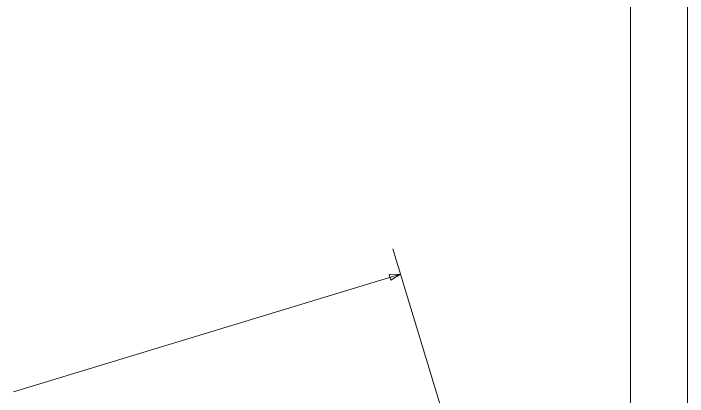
# Model space of a CAD drawing. Header units: inches. Extents: x -60.4 to -14.9, y -20.3 to 14.1.
# Drawn here: x -31.116 to -28.632, y -3.832 to -2.421 of the extents above; entities that cross this region are included whole.
import ezdxf

# ---------------------------------------------------------------- set-up
doc = ezdxf.new("R2010")
doc.units = ezdxf.units.IN
doc.header["$MEASUREMENT"] = 0
doc.layers.add('Master Desktop', color=7, linetype='Continuous', plot=False)

msp = doc.modelspace()

# ---------------------------------------------------------------- linework, layer by layer
at = {"layer": 'Master Desktop', "lineweight": 18}
for points in [[(-28.8417, -0.5512), (-28.8417, -0.5512), (-28.8417, -5.7087), (-28.8417, -5.7087)], [(-28.8417, -5.7087), (-28.8417, -5.7087), (-28.8417, -0.5512), (-28.8417, -0.5512)], [(-28.6317, -0.5512), (-28.6317, -0.5512), (-28.6317, -5.7087), (-28.6317, -5.7087)]]:
    msp.add_open_spline(points, degree=3, dxfattribs=at)
at = {"layer": 'Master Desktop', "color": 155, "lineweight": 9}
for points in [[(-28.8703, -6.0805), (-28.8703, -6.0805), (-29.7186, -3.2878), (-29.7186, -3.2878)], [(-29.69, -3.382), (-29.69, -3.382), (-31.1165, -3.8152), (-31.1165, -3.8152)]]:
    msp.add_open_spline(points, degree=3, dxfattribs=at)
msp.add_open_spline([(-29.7313, -3.3833), (-29.7313, -3.3833), (-29.69, -3.382), (-29.69, -3.382), (-29.69, -3.382), (-29.69, -3.382), (-29.7251, -3.4039), (-29.7251, -3.4039), (-29.7251, -3.4039), (-29.7251, -3.4039), (-29.7313, -3.3833), (-29.7313, -3.3833)], degree=3, knots=[0, 0, 0, 0, 0.25, 0.25, 0.25, 0.25, 0.5, 0.5, 0.5, 0.5, 1, 1, 1, 1], dxfattribs=at)

doc.saveas('drawing.dxf')
